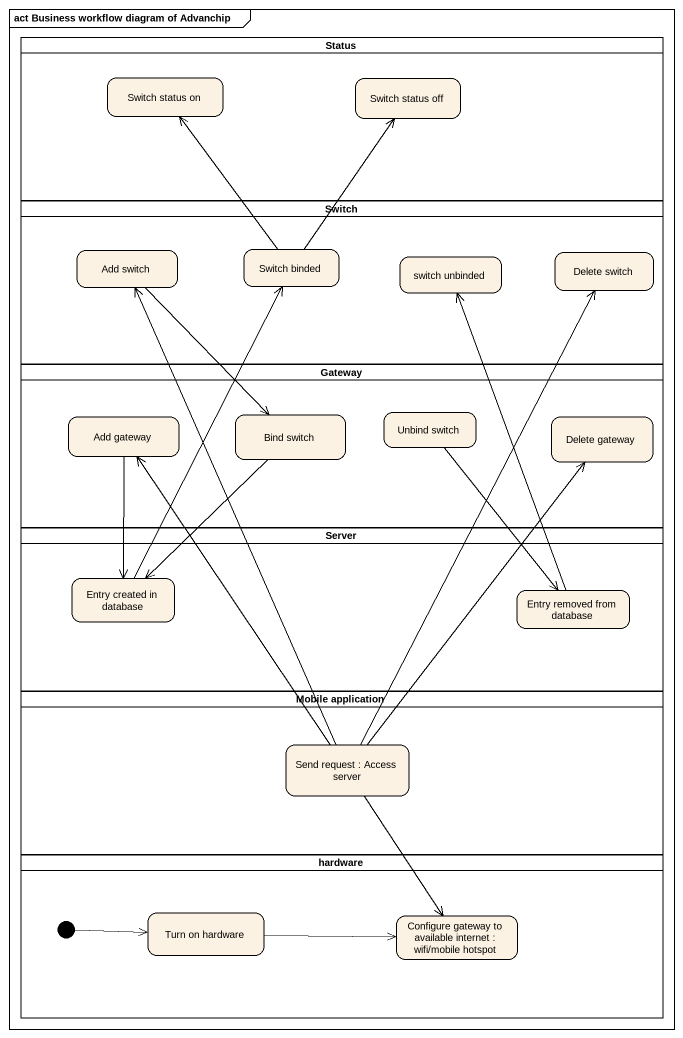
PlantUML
@startuml
mainframe act Business workflow diagram of Advanchip
hide empty description
state Status <<partition>> {
  state "Switch status on" as Switch_status_on
  state "Switch status off" as Switch_status_off
}
state Switch <<partition>> {
  state "Add switch" as Add_switch
  state "Switch binded" as Switch_binded
  state "Delete switch" as Delete_switch
  state "switch unbinded" as switch_unbinded
}
state Gateway <<partition>> {
  state "Add gateway" as Add_gateway
  state "Bind switch" as Bind_switch
  state "Unbind switch" as Unbind_switch
  state "Delete gateway" as Delete_gateway
}
state Server <<partition>> {
  state "Entry created in database" as Entry_created_in_database
  state "Entry removed from database" as Entry_removed_from_database
}
state "Mobile application" as Mobile_application <<partition>> {
  state "Send request : Access server" as Send_request_Access_server
}
state hardware <<partition>> {
  state "Turn on hardware" as Turn_on_hardware
  state "Configure gateway to available internet : wifi/mobile hotspot" as Configure_gateway_to
  [*] -right-> Turn_on_hardware
}
Add_switch --> Bind_switch
Switch_binded -up-> Switch_status_on
Switch_binded -up-> Switch_status_off
Add_gateway --> Entry_created_in_database
Bind_switch --> Entry_created_in_database
Unbind_switch --> Entry_removed_from_database
Entry_created_in_database -up-> Switch_binded
Entry_removed_from_database -up-> switch_unbinded
Send_request_Access_server -up-> Add_switch
Send_request_Access_server -up-> Delete_switch
Send_request_Access_server -up-> Add_gateway
Send_request_Access_server -up-> Delete_gateway
Send_request_Access_server --> Configure_gateway_to
Turn_on_hardware -right-> Configure_gateway_to
@enduml
